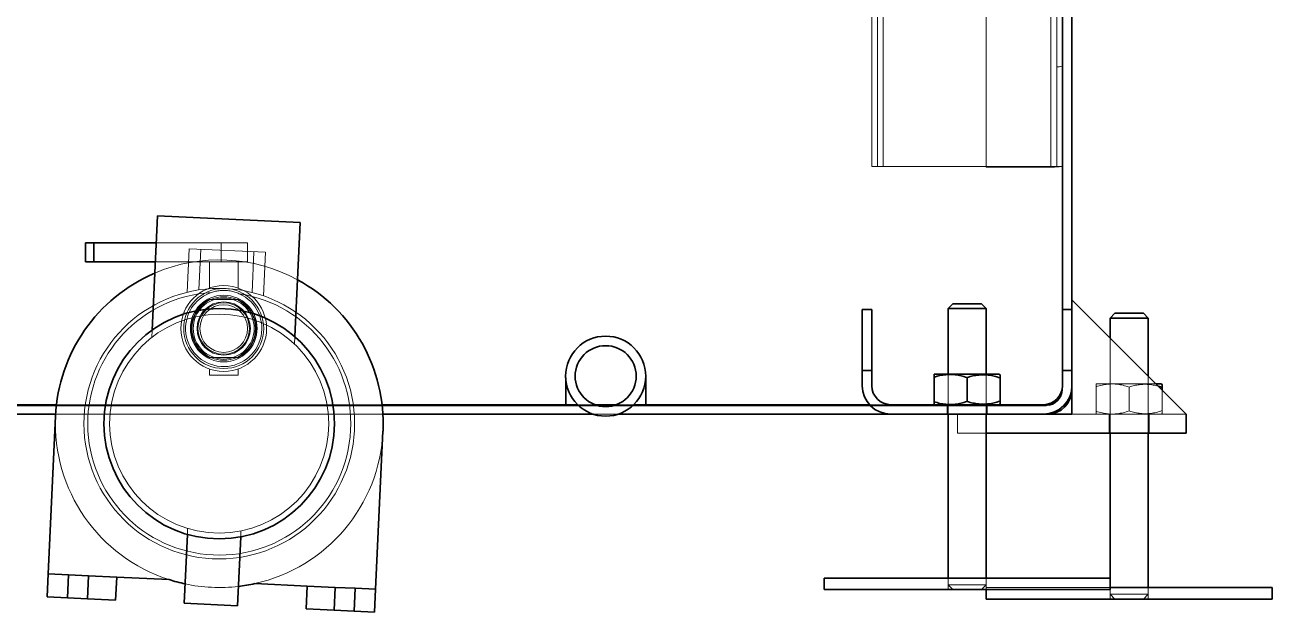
# Model space of a CAD drawing. Header units: millimetres. Extents: x 6115 to 12360, y 7255 to 12668.
# Drawn here: x 6621 to 7276, y 7255 to 7564 of the extents above; entities that cross this region are included whole.
import ezdxf

# ---------------------------------------------------------------- set-up
doc = ezdxf.new("R2010")
doc.units = ezdxf.units.MM
doc.layers.add('外形線', color=7, linetype='Continuous', lineweight=50)

msp = doc.modelspace()

# ---------------------------------------------------------------- linework, layer by layer
at = {"layer": '外形線', "linetype": 'Continuous', "lineweight": 18}
for p, q in [((7162.61, 7489.32), (7162.61, 10324.95)), ((7071.61, 7626.32), (7071.61, 7489.32)), ((7159.61, 7489.32), (7159.61, 7626.32)), ((7065.61, 7489.32), (7065.61, 7618.12)), ((7068.61, 7618.12), (7068.61, 7489.32)), ((7125.61, 7489), (7125.61, 7607.85)), ((7065.61, 7489.32), (7071.61, 7489.32)), ((7071.61, 7489.32), (7159.61, 7489.32)), ((7159.61, 7489), (7125.61, 7489)), ((7159.61, 7489), (7159.61, 7489.32)), ((7159.61, 7489.32), (7165.61, 7489.32)), ((6724.22, 7449.32), (6690.16, 7449.32)), ((6706.47, 7423.35), (6707.54, 7446.2)), ((6707.54, 7446.2), (6747.49, 7444.34)), ((6712.53, 7424.55), (6713.53, 7445.92)), ((6724.22, 7449.32), (6724.22, 7439.32)), ((6724.22, 7449.32), (6738.11, 7449.32)), ((6738.11, 7449.32), (6738.11, 7439.32)), ((6689.7, 7439.32), (6724.22, 7439.32)), ((6718.11, 7425.53), (6718.11, 7439.32)), ((6738.11, 7439.32), (6724.22, 7439.32)), ((6733.11, 7425.53), (6733.11, 7439.32)), ((6740.5, 7423.25), (6741.5, 7444.62)), ((6746.43, 7421.49), (6747.49, 7444.34)), ((6718.11, 7419.57), (6718.11, 7420.13)), ((6718.11, 7419.57), (6733.11, 7419.57)), ((6733.11, 7419.57), (6733.11, 7420.13)), ((6687.85, 7399.66), (6688.03, 7403.54)), ((6762.95, 7400.05), (6762.77, 7396.16)), ((7190.61, 7349.32), (7190.61, 7399.32)), ((6733.11, 7389.06), (6718.11, 7389.06)), ((6718.11, 7388.5), (6718.11, 7389.06)), ((6733.11, 7388.5), (6733.11, 7389.06)), ((6718.11, 7379.82), (6718.11, 7383.1)), ((6733.11, 7379.82), (6733.11, 7383.1)), ((6905.02, 7378.37), (6905.02, 7380.26)), ((7105.61, 7364.32), (7105.61, 7380.32)), ((7105.61, 7359.32), (7105.61, 7380.32)), ((7125.61, 7364.32), (7125.61, 7380.32)), ((7125.61, 7359.32), (7125.61, 7380.32)), ((6733.11, 7379.82), (6718.11, 7379.82)), ((7165.61, 7374.32), (7165.61, 7372.32)), ((7165.61, 7372.32), (7165.61, 7374.32)), ((7214.61, 7375.32), (7183.28, 7375.32)), ((7183.28, 7360.89), (7183.28, 7373.74)), ((7190.61, 7359.32), (7190.61, 7375.32)), ((7210.61, 7349.32), (7210.61, 7379.32)), ((7210.61, 7359.32), (7210.61, 7375.32)), ((7165.61, 7372.32), (7165.61, 7372.25)), ((7200.61, 7361.05), (7200.61, 7373.58)), ((7217.93, 7361.21), (7217.93, 7372)), ((7157.11, 7363.79), (6233.11, 7363.79)), ((6808.7, 7364.32), (6637.85, 7364.32)), ((6637.85, 7364.32), (6808.7, 7364.32)), ((6911.3, 7364.32), (6920.43, 7364.32)), ((6931.57, 7364.32), (6940.69, 7364.32)), ((7075.61, 7364.32), (7064.42, 7364.32)), ((7064.42, 7364.32), (7075.61, 7364.32)), ((7105.11, 7364.32), (7105.11, 7359.32)), ((7126.11, 7364.32), (7126.11, 7359.32)), ((7157.61, 7364.32), (7155.61, 7364.32)), ((7155.61, 7364.32), (7157.61, 7364.32)), ((7157.11, 7363.79), (7157.11, 7364.32)), ((6809.13, 7359.32), (6637.42, 7359.32)), ((6932.4, 7359.32), (6919.59, 7359.32)), ((7110.61, 7359.32), (7110.61, 7349.32)), ((7170.61, 7359.32), (7230.61, 7359.32)), ((7190.11, 7349.32), (7190.11, 7359.32)), ((7211.11, 7349.32), (7211.11, 7359.32)), ((7217.28, 7359.32), (7217.93, 7359.69)), ((7125.61, 7349.32), (7110.61, 7349.32)), ((6706.55, 7296.23), (6706.69, 7299.31)), ((6734.52, 7294.92), (6734.66, 7298.01)), ((7105.61, 7269.82), (7105.61, 7273.32)), ((7105.61, 7273.32), (7105.61, 7267.32)), ((7105.61, 7269.82), (7125.61, 7269.82)), ((7108.11, 7267.32), (7105.61, 7269.82)), ((7123.11, 7267.32), (7125.61, 7269.82)), ((7125.61, 7269.82), (7125.61, 7273.32)), ((7125.61, 7273.32), (7125.61, 7267.32)), ((7125.61, 7268.32), (7190.61, 7268.32)), ((7190.61, 7264.82), (7190.61, 7267.32)), ((7190.61, 7267.32), (7190.61, 7262.32)), ((7190.61, 7264.82), (7210.61, 7264.82)), ((7193.11, 7262.32), (7190.61, 7264.82)), ((7208.11, 7262.32), (7210.61, 7264.82)), ((7210.61, 7264.82), (7210.61, 7268.32)), ((7210.61, 7268.32), (7210.61, 7262.32))]:
    msp.add_line(p, q, dxfattribs=at).dxf.unprotected_set("ltscale", 0)
at = {"layer": '外形線', "linetype": 'Continuous', "lineweight": 35}
for p, q in [((7165.61, 7626.32), (7165.61, 7414.32)), ((7165.61, 7414.32), (7165.61, 7617.63)), ((7170.61, 7617.63), (7170.61, 7414.32)), ((6688.03, 7403.54), (6690.83, 7463.5)), ((6765.74, 7460.01), (6690.83, 7463.5)), ((6765.74, 7460.01), (6762.95, 7400.05)), ((6653.11, 7449.32), (6657.55, 7449.32)), ((6653.11, 7449.32), (6653.11, 7439.32)), ((6690.16, 7449.32), (6657.55, 7449.32)), ((6657.55, 7449.32), (6657.55, 7439.32)), ((6657.55, 7439.32), (6653.11, 7439.32)), ((6657.55, 7439.32), (6689.7, 7439.32)), ((7060.61, 7382.32), (7060.61, 7414.32)), ((7060.61, 7414.32), (7065.61, 7414.32)), ((7065.61, 7414.32), (7065.61, 7382.32)), ((7108.11, 7417.32), (7105.61, 7414.82)), ((7125.61, 7414.82), (7105.61, 7414.82)), ((7105.61, 7380.32), (7105.61, 7414.82)), ((7108.11, 7417.32), (7123.11, 7417.32)), ((7123.11, 7417.32), (7125.61, 7414.82)), ((7125.61, 7380.32), (7125.61, 7414.82)), ((7165.61, 7382.32), (7165.61, 7414.32)), ((7165.61, 7414.32), (7170.61, 7414.32)), ((7170.61, 7419.32), (7230.61, 7359.32)), ((7170.61, 7414.32), (7170.61, 7382.32)), ((7193.11, 7412.32), (7190.61, 7409.82)), ((7210.61, 7409.82), (7190.61, 7409.82)), ((7190.61, 7399.32), (7190.61, 7409.82)), ((7193.11, 7412.32), (7208.11, 7412.32)), ((7208.11, 7412.32), (7210.61, 7409.82)), ((7210.61, 7379.32), (7210.61, 7409.82)), ((7060.61, 7374.32), (7060.61, 7382.32)), ((7065.61, 7382.32), (7060.61, 7382.32)), ((7065.61, 7382.32), (7065.61, 7374.32)), ((7132.28, 7380.32), (7098.28, 7380.32)), ((7132.28, 7380.32), (7132.93, 7379.95)), ((7165.61, 7374.32), (7165.61, 7382.32)), ((7170.61, 7382.32), (7165.61, 7382.32)), ((7170.61, 7382.32), (7170.61, 7374.32)), ((6905.02, 7364.32), (6905.02, 7378.37)), ((6947, 7379.32), (6947, 7364.32)), ((7098.28, 7365.89), (7098.28, 7378.74)), ((7115.61, 7366.05), (7115.61, 7378.58)), ((7132.93, 7366.21), (7132.93, 7378.42)), ((7170.61, 7374.32), (7170.61, 7372.32)), ((7217.28, 7375.32), (7214.61, 7375.32)), ((7217.28, 7375.32), (7217.93, 7374.95)), ((7170.61, 7372.32), (7170.61, 7359.32)), ((7217.93, 7372), (7217.93, 7373.42)), ((6637.85, 7364.32), (6325.79, 7364.32)), ((6325.79, 7364.32), (6637.85, 7364.32)), ((6905.02, 7364.32), (6808.7, 7364.32)), ((6808.7, 7364.32), (6911.3, 7364.32)), ((6920.43, 7364.32), (6931.57, 7364.32)), ((6940.69, 7364.32), (7064.42, 7364.32)), ((7064.42, 7364.32), (6947, 7364.32)), ((7075.61, 7364.32), (7155.61, 7364.32)), ((7132.28, 7364.32), (7132.93, 7364.69)), ((6637.42, 7359.32), (6314.61, 7359.32)), ((6633.5, 7275.47), (6637.37, 7358.38)), ((6919.59, 7359.32), (6809.13, 7359.32)), ((7075.61, 7359.32), (6932.4, 7359.32)), ((7155.61, 7359.32), (7075.61, 7359.32)), ((7105.61, 7273.32), (7105.61, 7359.32)), ((7125.61, 7273.32), (7125.61, 7359.32)), ((7157.61, 7359.32), (7155.61, 7359.32)), ((7170.61, 7359.32), (7157.61, 7359.32)), ((7230.61, 7349.32), (7230.61, 7359.32)), ((6809.18, 7350.36), (6805.32, 7267.45)), ((7230.61, 7349.32), (7125.61, 7349.32)), ((7190.61, 7273.32), (7190.61, 7349.32)), ((7210.61, 7268.32), (7210.61, 7349.32)), ((6704.86, 7260.13), (6706.55, 7296.23)), ((6732.83, 7258.82), (6734.52, 7294.92)), ((6632.94, 7263.48), (6633.5, 7275.47)), ((6644.24, 7274.97), (6633.5, 7275.47)), ((6643.68, 7262.98), (6644.24, 7274.97)), ((6644.24, 7274.97), (6654.73, 7274.48)), ((6654.73, 7274.48), (6654.17, 7262.49)), ((6669.46, 7273.79), (6654.73, 7274.48)), ((6668.9, 7261.8), (6669.46, 7273.79)), ((6696.92, 7272.51), (6669.46, 7273.79)), ((6769.35, 7269.13), (6741.9, 7270.41)), ((6768.8, 7257.14), (6769.35, 7269.13)), ((6769.35, 7269.13), (6784.09, 7268.44)), ((7040.61, 7273.32), (7190.61, 7273.32)), ((7040.61, 7273.32), (7040.61, 7267.32)), ((7190.61, 7273.32), (7190.61, 7267.32)), ((6632.94, 7263.48), (6643.68, 7262.98)), ((6654.17, 7262.49), (6643.68, 7262.98)), ((6654.17, 7262.49), (6668.9, 7261.8)), ((6783.53, 7256.46), (6784.09, 7268.44)), ((6784.09, 7268.44), (6794.58, 7267.95)), ((6794.58, 7267.95), (6794.02, 7255.97)), ((6794.58, 7267.95), (6805.32, 7267.45)), ((6804.76, 7255.47), (6805.32, 7267.45)), ((7190.61, 7267.32), (7040.61, 7267.32)), ((7125.61, 7267.32), (7125.61, 7262.32)), ((7190.61, 7268.32), (7275.61, 7268.32)), ((7275.61, 7268.32), (7275.61, 7262.32)), ((6732.83, 7258.82), (6704.86, 7260.13)), ((6783.53, 7256.46), (6768.8, 7257.14)), ((6794.02, 7255.97), (6783.53, 7256.46)), ((6804.76, 7255.47), (6794.02, 7255.97)), ((7275.61, 7262.32), (7125.61, 7262.32))]:
    msp.add_line(p, q, dxfattribs=at).dxf.unprotected_set("ltscale", 0)
at = {"layer": '外形線', "linetype": 'Continuous', "lineweight": 18}
for points in [[(7165.61, 7489.32), (7165.59, 7489.32), (7165.55, 7489.32), (7165.49, 7489.32), (7165.4, 7489.32), (7165.29, 7489.32), (7165.15, 7489.32), (7164.99, 7489.32), (7164.8, 7489.32), (7164.6, 7489.32), (7164.37, 7489.33), (7164.12, 7489.33), (7163.85, 7489.33), (7163.57, 7489.33), (7163.26, 7489.33), (7162.94, 7489.33), (7162.61, 7489.33), (7162.26, 7489.33), (7161.91, 7489.33), (7161.54, 7489.33), (7161.16, 7489.32), (7160.78, 7489.32), (7160.39, 7489.32), (7160, 7489.32), (7159.61, 7489.32)], [(7159.61, 7489), (7159.8, 7489), (7160, 7489.01), (7160.2, 7489.02), (7160.39, 7489.03), (7160.58, 7489.04), (7160.76, 7489.06), (7160.94, 7489.07), (7161.11, 7489.09), (7161.28, 7489.11), (7161.44, 7489.13), (7161.59, 7489.15), (7161.73, 7489.16), (7161.86, 7489.18), (7161.99, 7489.2), (7162.1, 7489.22), (7162.2, 7489.23), (7162.3, 7489.25), (7162.38, 7489.27), (7162.45, 7489.28), (7162.5, 7489.29), (7162.55, 7489.3), (7162.58, 7489.31), (7162.6, 7489.31), (7162.61, 7489.32)], [(7165.6, 7489.32), (7165.59, 7489.32), (7165.55, 7489.32), (7165.48, 7489.32), (7165.4, 7489.32), (7165.29, 7489.32), (7165.16, 7489.31), (7165.02, 7489.31), (7164.87, 7489.31), (7164.7, 7489.31), (7164.51, 7489.31), (7164.32, 7489.3), (7164.12, 7489.3), (7163.91, 7489.29), (7163.7, 7489.28), (7163.48, 7489.28), (7163.25, 7489.27), (7163.02, 7489.25), (7162.78, 7489.24), (7162.55, 7489.23), (7162.32, 7489.21), (7162.08, 7489.19), (7161.85, 7489.17), (7161.63, 7489.15), (7161.41, 7489.12)], [(6719.15, 7423.25), (6719.68, 7423.42), (6720.23, 7423.58), (6720.79, 7423.73), (6721.36, 7423.86), (6721.95, 7423.98), (6722.56, 7424.08), (6723.18, 7424.17), (6723.81, 7424.24), (6724.45, 7424.28), (6725.08, 7424.31), (6725.73, 7424.32), (6726.38, 7424.3), (6727.03, 7424.27), (6727.68, 7424.21), (6728.32, 7424.13), (6728.97, 7424.03), (6729.62, 7423.91), (6730.25, 7423.77), (6730.88, 7423.61), (6731.49, 7423.43), (6732.09, 7423.24), (6732.67, 7423.03), (6733.24, 7422.8), (6733.79, 7422.56)], [(7183.28, 7373.74), (7183.28, 7373.87), (7183.28, 7373.99), (7183.28, 7374.1), (7183.28, 7374.21), (7183.28, 7374.32), (7183.28, 7374.42), (7183.28, 7374.51), (7183.28, 7374.6), (7183.28, 7374.68), (7183.28, 7374.76), (7183.28, 7374.84), (7183.28, 7374.91), (7183.28, 7374.97), (7183.28, 7375.03), (7183.28, 7375.08), (7183.28, 7375.13), (7183.28, 7375.17), (7183.28, 7375.21), (7183.28, 7375.24), (7183.28, 7375.27), (7183.28, 7375.29), (7183.28, 7375.3), (7183.28, 7375.31), (7183.28, 7375.32)], [(7200.61, 7373.58), (7199.78, 7373.86), (7198.98, 7374.1), (7198.2, 7374.32), (7197.45, 7374.51), (7196.71, 7374.68), (7196, 7374.82), (7195.29, 7374.94), (7194.6, 7375.04), (7193.92, 7375.11), (7193.24, 7375.17), (7192.57, 7375.21), (7191.9, 7375.22), (7191.23, 7375.22), (7190.56, 7375.19), (7189.88, 7375.15), (7189.2, 7375.08), (7188.52, 7375), (7187.82, 7374.89), (7187.11, 7374.76), (7186.39, 7374.61), (7185.64, 7374.43), (7184.88, 7374.23), (7184.1, 7374), (7183.28, 7373.74)], [(7215.87, 7374.06), (7215.18, 7374.24), (7214.52, 7374.39), (7213.87, 7374.53), (7213.23, 7374.66), (7212.6, 7374.76), (7211.98, 7374.85), (7211.37, 7374.92), (7210.76, 7374.97), (7210.16, 7375.01), (7209.56, 7375.03), (7208.96, 7375.04), (7208.36, 7375.03), (7207.76, 7375), (7207.15, 7374.96), (7206.55, 7374.9), (7205.93, 7374.83), (7205.31, 7374.74), (7204.68, 7374.63), (7204.04, 7374.51), (7203.38, 7374.36), (7202.72, 7374.2), (7202.03, 7374.01), (7201.33, 7373.81), (7200.61, 7373.58)], [(7183.28, 7360.89), (7184.1, 7360.63), (7184.88, 7360.4), (7185.64, 7360.2), (7186.39, 7360.02), (7187.11, 7359.87), (7187.82, 7359.74), (7188.52, 7359.63), (7189.2, 7359.55), (7189.88, 7359.48), (7190.56, 7359.44), (7191.23, 7359.41), (7191.9, 7359.41), (7192.57, 7359.43), (7193.24, 7359.46), (7193.92, 7359.52), (7194.6, 7359.6), (7195.29, 7359.69), (7196, 7359.81), (7196.71, 7359.96), (7197.45, 7360.12), (7198.2, 7360.31), (7198.98, 7360.53), (7199.78, 7360.78), (7200.61, 7361.05)], [(7183.28, 7359.32), (7183.28, 7359.32), (7183.28, 7359.33), (7183.28, 7359.34), (7183.28, 7359.36), (7183.28, 7359.39), (7183.28, 7359.42), (7183.28, 7359.46), (7183.28, 7359.5), (7183.28, 7359.55), (7183.28, 7359.6), (7183.28, 7359.66), (7183.28, 7359.73), (7183.28, 7359.8), (7183.28, 7359.87), (7183.28, 7359.95), (7183.28, 7360.03), (7183.28, 7360.12), (7183.28, 7360.22), (7183.28, 7360.32), (7183.28, 7360.42), (7183.28, 7360.53), (7183.28, 7360.64), (7183.28, 7360.76), (7183.28, 7360.89)], [(7200.61, 7361.05), (7201.41, 7360.8), (7202.2, 7360.57), (7202.96, 7360.37), (7203.7, 7360.2), (7204.42, 7360.05), (7205.13, 7359.92), (7205.83, 7359.82), (7206.52, 7359.73), (7207.2, 7359.67), (7207.88, 7359.62), (7208.55, 7359.6), (7209.22, 7359.59), (7209.89, 7359.61), (7210.56, 7359.65), (7211.24, 7359.7), (7211.93, 7359.78), (7212.62, 7359.87), (7213.33, 7359.99), (7214.04, 7360.13), (7214.78, 7360.3), (7215.53, 7360.49), (7216.3, 7360.7), (7217.1, 7360.94), (7217.93, 7361.21)], [(7217.93, 7361.21), (7217.93, 7361.08), (7217.93, 7360.95), (7217.93, 7360.83), (7217.93, 7360.72), (7217.93, 7360.61), (7217.93, 7360.52), (7217.93, 7360.42), (7217.93, 7360.34), (7217.93, 7360.26), (7217.93, 7360.18), (7217.93, 7360.11), (7217.93, 7360.05), (7217.93, 7359.99), (7217.93, 7359.94), (7217.93, 7359.89), (7217.93, 7359.85), (7217.93, 7359.81), (7217.93, 7359.78), (7217.93, 7359.75), (7217.93, 7359.73), (7217.93, 7359.71), (7217.93, 7359.7), (7217.93, 7359.69), (7217.93, 7359.69)]]:
    msp.add_lwpolyline(points, dxfattribs=at).dxf.unprotected_set("ltscale", 0)
at = {"layer": '外形線', "linetype": 'Continuous', "lineweight": 35}
for points in [[(7098.28, 7378.74), (7098.28, 7378.87), (7098.28, 7378.99), (7098.28, 7379.1), (7098.28, 7379.21), (7098.28, 7379.32), (7098.28, 7379.42), (7098.28, 7379.51), (7098.28, 7379.6), (7098.28, 7379.68), (7098.28, 7379.76), (7098.28, 7379.84), (7098.28, 7379.91), (7098.28, 7379.97), (7098.28, 7380.03), (7098.28, 7380.08), (7098.28, 7380.13), (7098.28, 7380.17), (7098.28, 7380.21), (7098.28, 7380.24), (7098.28, 7380.27), (7098.28, 7380.29), (7098.28, 7380.3), (7098.28, 7380.31), (7098.28, 7380.32)], [(7115.61, 7378.58), (7114.78, 7378.86), (7113.98, 7379.1), (7113.2, 7379.32), (7112.45, 7379.51), (7111.71, 7379.68), (7111, 7379.82), (7110.29, 7379.94), (7109.6, 7380.04), (7108.92, 7380.11), (7108.24, 7380.17), (7107.57, 7380.21), (7106.9, 7380.22), (7106.23, 7380.22), (7105.56, 7380.19), (7104.88, 7380.15), (7104.2, 7380.08), (7103.52, 7380), (7102.82, 7379.89), (7102.11, 7379.76), (7101.39, 7379.61), (7100.64, 7379.43), (7099.88, 7379.23), (7099.1, 7379), (7098.28, 7378.74)], [(7132.93, 7378.42), (7132.1, 7378.69), (7131.3, 7378.93), (7130.53, 7379.15), (7129.78, 7379.33), (7129.04, 7379.5), (7128.33, 7379.64), (7127.62, 7379.76), (7126.93, 7379.85), (7126.24, 7379.93), (7125.56, 7379.99), (7124.89, 7380.02), (7124.22, 7380.04), (7123.55, 7380.03), (7122.88, 7380.01), (7122.2, 7379.97), (7121.52, 7379.9), (7120.83, 7379.82), (7120.13, 7379.71), (7119.42, 7379.58), (7118.7, 7379.43), (7117.96, 7379.26), (7117.2, 7379.06), (7116.41, 7378.83), (7115.61, 7378.58)], [(7132.93, 7379.95), (7132.93, 7379.94), (7132.93, 7379.94), (7132.93, 7379.92), (7132.93, 7379.91), (7132.93, 7379.88), (7132.93, 7379.86), (7132.93, 7379.82), (7132.93, 7379.79), (7132.93, 7379.74), (7132.93, 7379.7), (7132.93, 7379.64), (7132.93, 7379.59), (7132.93, 7379.52), (7132.93, 7379.45), (7132.93, 7379.38), (7132.93, 7379.3), (7132.93, 7379.21), (7132.93, 7379.12), (7132.93, 7379.02), (7132.93, 7378.91), (7132.93, 7378.8), (7132.93, 7378.68), (7132.93, 7378.56), (7132.93, 7378.42)], [(7217.93, 7373.42), (7217.84, 7373.45), (7217.75, 7373.48), (7217.66, 7373.51), (7217.57, 7373.54), (7217.48, 7373.57), (7217.39, 7373.6), (7217.31, 7373.63), (7217.22, 7373.66), (7217.13, 7373.68), (7217.05, 7373.71), (7216.96, 7373.74), (7216.87, 7373.76), (7216.79, 7373.79), (7216.7, 7373.82), (7216.62, 7373.84), (7216.53, 7373.87), (7216.45, 7373.89), (7216.36, 7373.92), (7216.28, 7373.94), (7216.2, 7373.96), (7216.11, 7373.99), (7216.03, 7374.01), (7215.95, 7374.03), (7215.87, 7374.06)], [(7217.93, 7374.95), (7217.93, 7374.94), (7217.93, 7374.94), (7217.93, 7374.92), (7217.93, 7374.91), (7217.93, 7374.88), (7217.93, 7374.86), (7217.93, 7374.82), (7217.93, 7374.79), (7217.93, 7374.74), (7217.93, 7374.7), (7217.93, 7374.64), (7217.93, 7374.59), (7217.93, 7374.52), (7217.93, 7374.45), (7217.93, 7374.38), (7217.93, 7374.3), (7217.93, 7374.21), (7217.93, 7374.12), (7217.93, 7374.02), (7217.93, 7373.91), (7217.93, 7373.8), (7217.93, 7373.68), (7217.93, 7373.56), (7217.93, 7373.42)], [(7098.28, 7365.89), (7099.1, 7365.63), (7099.88, 7365.4), (7100.64, 7365.2), (7101.39, 7365.02), (7102.11, 7364.87), (7102.82, 7364.74), (7103.52, 7364.63), (7104.2, 7364.55), (7104.88, 7364.48), (7105.56, 7364.44), (7106.23, 7364.41), (7106.9, 7364.41), (7107.57, 7364.43), (7108.24, 7364.46), (7108.92, 7364.52), (7109.6, 7364.6), (7110.29, 7364.69), (7111, 7364.81), (7111.71, 7364.96), (7112.45, 7365.12), (7113.2, 7365.31), (7113.98, 7365.53), (7114.78, 7365.78), (7115.61, 7366.05)], [(7098.28, 7364.32), (7098.28, 7364.32), (7098.28, 7364.33), (7098.28, 7364.34), (7098.28, 7364.36), (7098.28, 7364.39), (7098.28, 7364.42), (7098.28, 7364.46), (7098.28, 7364.5), (7098.28, 7364.55), (7098.28, 7364.6), (7098.28, 7364.66), (7098.28, 7364.73), (7098.28, 7364.8), (7098.28, 7364.87), (7098.28, 7364.95), (7098.28, 7365.03), (7098.28, 7365.12), (7098.28, 7365.22), (7098.28, 7365.32), (7098.28, 7365.42), (7098.28, 7365.53), (7098.28, 7365.64), (7098.28, 7365.76), (7098.28, 7365.89)], [(7115.61, 7366.05), (7116.41, 7365.8), (7117.2, 7365.57), (7117.96, 7365.37), (7118.7, 7365.2), (7119.42, 7365.05), (7120.13, 7364.92), (7120.83, 7364.82), (7121.52, 7364.73), (7122.2, 7364.67), (7122.88, 7364.62), (7123.55, 7364.6), (7124.22, 7364.59), (7124.89, 7364.61), (7125.56, 7364.65), (7126.24, 7364.7), (7126.93, 7364.78), (7127.62, 7364.87), (7128.33, 7364.99), (7129.04, 7365.13), (7129.78, 7365.3), (7130.53, 7365.49), (7131.3, 7365.7), (7132.1, 7365.94), (7132.93, 7366.21)], [(7132.93, 7366.21), (7132.93, 7366.08), (7132.93, 7365.95), (7132.93, 7365.83), (7132.93, 7365.72), (7132.93, 7365.61), (7132.93, 7365.52), (7132.93, 7365.42), (7132.93, 7365.34), (7132.93, 7365.26), (7132.93, 7365.18), (7132.93, 7365.11), (7132.93, 7365.05), (7132.93, 7364.99), (7132.93, 7364.94), (7132.93, 7364.89), (7132.93, 7364.85), (7132.93, 7364.81), (7132.93, 7364.78), (7132.93, 7364.75), (7132.93, 7364.73), (7132.93, 7364.71), (7132.93, 7364.7), (7132.93, 7364.69), (7132.93, 7364.69)]]:
    msp.add_lwpolyline(points, dxfattribs=at).dxf.unprotected_set("ltscale", 0)
at = {"layer": '外形線', "linetype": 'Continuous', "lineweight": 18}
for centre, radius in [((6725.61, 7404.32), 22.5), ((6723.28, 7354.37), 71), ((6725.61, 7404.32), 21), ((6725.61, 7404.32), 17.5), ((6725.61, 7404.32), 16.65), ((6725.61, 7404.32), 16), ((6725.61, 7404.32), 14), ((6725.61, 7404.32), 13.5), ((6725.61, 7404.32), 12.5), ((6723.28, 7354.37), 57.5)]:
    msp.add_circle(centre, radius, dxfattribs=at).dxf.unprotected_set("ltscale", 0)
at = {"layer": '外形線', "linetype": 'Continuous', "lineweight": 35}
for centre, radius in [((6723.28, 7354.37), 60.5), ((6926, 7379.32), 21), ((6926, 7379.32), 16)]:
    msp.add_circle(centre, radius, dxfattribs=at).dxf.unprotected_set("ltscale", 0)
at = {"layer": '外形線', "linetype": 'Continuous', "lineweight": 18}
for centre, radius, start, end in [((6723.28, 7354.37), 86, 61.47755, 113.18136), ((6723.28, 7354.37), 69, 93.42413, 81.23479), ((6725.61, 7404.32), 20, 177.32946, 65.84235), ((6725.61, 7404.32), 20, 108.81657, 177.32946), ((6725.61, 7404.32), 17, 116.17897, 243.82103), ((6725.61, 7404.32), 17, 296.17897, 63.82103), ((7157.61, 7372.32), 8, 270, 0), ((7157.61, 7372.32), 8, 270, 0), ((6723.28, 7354.37), 86, 177.32946, 252.15128), ((6723.28, 7354.37), 86, 282.50764, 357.32946), ((6723.28, 7354.37), 86, 257.96054, 276.69837)]:
    msp.add_arc(centre, radius, start, end, dxfattribs=at).dxf.unprotected_set("ltscale", 0)
at = {"layer": '外形線', "linetype": 'Continuous', "lineweight": 35}
for centre, radius, start, end in [((6723.28, 7354.37), 86, 113.18136, 177.32946), ((6723.28, 7354.37), 86, 357.32946, 61.47755), ((7075.61, 7374.32), 15, 180, 270), ((7075.61, 7374.32), 10, 180, 270), ((7155.61, 7374.32), 10, 270, 0), ((7155.61, 7374.32), 15, 270, 0), ((7157.61, 7372.32), 13, 270, 0), ((6723.28, 7354.37), 86, 252.15128, 257.96054), ((6723.28, 7354.37), 86, 276.69837, 282.50764)]:
    msp.add_arc(centre, radius, start, end, dxfattribs=at).dxf.unprotected_set("ltscale", 0)
at = {"layer": '外形線', "linetype": 'Continuous', "lineweight": 18}
for centre, major_axis, ratio, start_param in [((7159.61, 7542.21), (6, 0), 0.104528, 5.235988), ((7157.11, 7372.77), (8.5, 0), 0.994522, 4.712389), ((7157.11, 7372.25), (8.5, 0), 0.994522, 4.712389)]:
    msp.add_ellipse(centre, major_axis=major_axis, ratio=ratio, start_param=start_param, end_param=6.283185, dxfattribs=at).dxf.unprotected_set("ltscale", 0)

doc.saveas('drawing.dxf')
